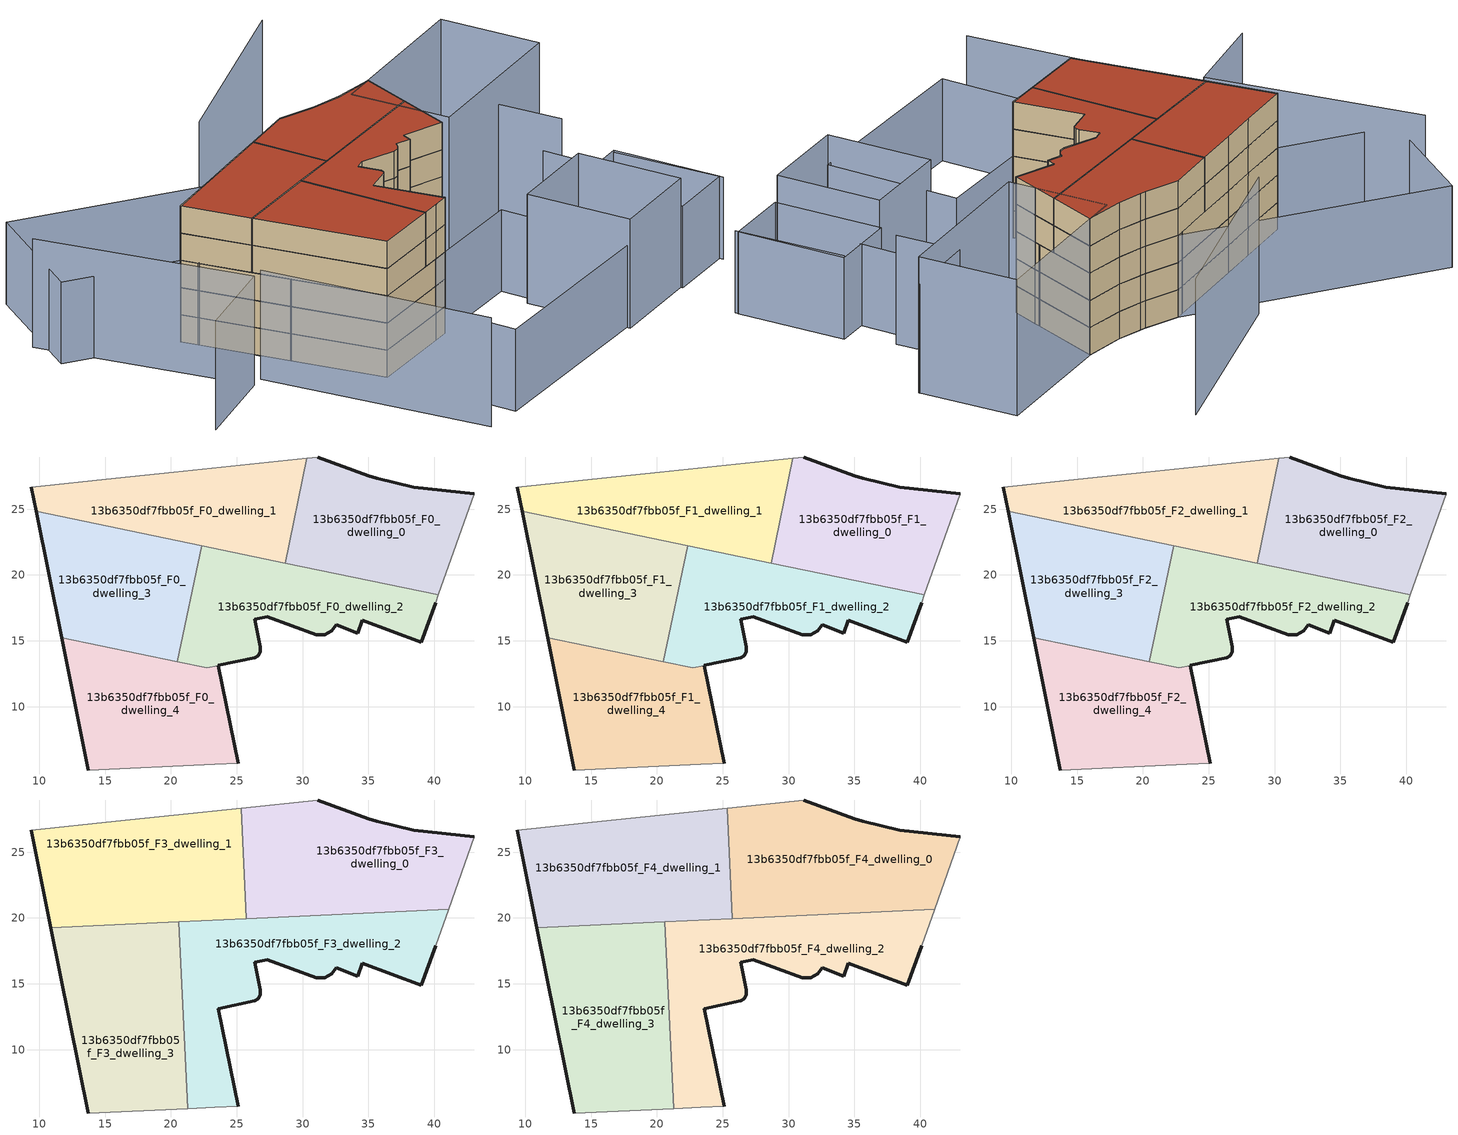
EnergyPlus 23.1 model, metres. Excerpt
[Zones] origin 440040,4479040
13b6350df7fbb05f_F0_dwelling_0
 floor ground (EU_floor_Construction): 40.32,18.49 43.03,26.18 38.42,26.65 35.64,27.36 34.97,27.53 31.16,28.96 30.32,28.87 28.67,20.91 z0
 wall outside (EU_wall_Construction): 31.16,28.96 34.97,27.53 35.64,27.36 38.42,26.65 43.03,26.18 z0:3
 wall adiabatic (EU_wall_Construction): 30.32,28.87 31.16,28.96 / 43.03,26.18 40.32,18.49 z0:3
 wall to 13b6350df7fbb05f_F0_dwelling_1 (EU_wall_Construction): 28.67,20.91 30.32,28.87 z0:3
 wall to 13b6350df7fbb05f_F0_dwelling_2 (EU_wall_Construction): 40.32,18.49 28.67,20.91 z0:3
13b6350df7fbb05f_F0_dwelling_1
 floor ground (EU_floor_Construction): 28.67,20.91 30.32,28.87 20.22,27.8 15.79,27.35 9.39,26.67 9.76,24.83 z0
 wall outside (EU_wall_Construction): 9.76,24.83 9.39,26.67 z0:3
 wall adiabatic (EU_wall_Construction): 9.39,26.67 15.79,27.35 20.22,27.8 30.32,28.87 z0:3
 wall to 13b6350df7fbb05f_F0_dwelling_3 (EU_wall_Construction): 22.32,22.22 9.76,24.83 z0:3
 wall to 13b6350df7fbb05f_F0_dwelling_2 (EU_wall_Construction): 28.67,20.91 22.33,22.22 z0:3
13b6350df7fbb05f_F0_dwelling_2
 floor ground (EU_floor_Construction): 39.03,14.9 40.11,17.91 40.32,18.49 22.33,22.22 20.49,13.41 22.72,12.94 26.38,13.7 26.64,13.85 26.78,14.19 26.78,14.53 26.35,16.64 27.32,16.85 31.05,15.47 31.7,15.48 32.21,15.78 32.56,16.21 34.19,15.59 34.53,16.58 z0
 wall outside (EU_wall_Construction): 40.11,17.91 39.03,14.9 34.53,16.58 34.19,15.59 32.56,16.21 32.21,15.78 31.7,15.48 31.05,15.47 27.32,16.85 26.35,16.64 26.78,14.53 26.78,14.19 26.64,13.85 26.38,13.7 23.6,13.12 z0:3
 wall to 13b6350df7fbb05f_F0_dwelling_3 (EU_wall_Construction): 20.49,13.41 22.33,22.22 z0:3
 wall adiabatic (EU_wall_Construction): 40.32,18.49 40.11,17.91 z0:3
 wall to 13b6350df7fbb05f_F0_dwelling_4 (EU_wall_Construction): 23.6,13.12 22.72,12.94 20.49,13.41 z0:3
13b6350df7fbb05f_F0_dwelling_3
 floor ground (EU_floor_Construction): 20.49,13.41 22.33,22.22 9.76,24.83 11.69,15.23 z0
 wall outside (EU_wall_Construction): 11.69,15.23 9.76,24.83 z0:3
 wall to 13b6350df7fbb05f_F0_dwelling_4 (EU_wall_Construction): 20.49,13.41 11.69,15.23 z0:3
13b6350df7fbb05f_F0_dwelling_4
 floor ground (EU_floor_Construction): 25.1,5.7 23.6,13.12 22.72,12.94 11.69,15.23 13.71,5.19 23.33,5.61 z0
 wall outside (EU_wall_Construction): 23.6,13.12 25.1,5.7 / 13.71,5.19 11.69,15.23 z0:3
 wall adiabatic (EU_wall_Construction): 25.1,5.7 23.33,5.61 13.71,5.19 z0:3
13b6350df7fbb05f_F1_dwelling_0
 floor to 13b6350df7fbb05f_F0_dwelling_0 (EU_floor_Construction): 40.32,18.49 43.03,26.18 38.42,26.65 35.64,27.36 34.97,27.53 31.16,28.96 30.32,28.87 28.67,20.91 z3
 wall outside (EU_wall_Construction): 31.16,28.96 34.97,27.53 35.64,27.36 38.42,26.65 43.03,26.18 z3:6
 wall adiabatic (EU_wall_Construction): 30.32,28.87 31.16,28.96 / 43.03,26.18 40.32,18.49 z3:6
 wall to 13b6350df7fbb05f_F1_dwelling_1 (EU_wall_Construction): 28.67,20.91 30.32,28.87 z3:6
 wall to 13b6350df7fbb05f_F1_dwelling_2 (EU_wall_Construction): 40.32,18.49 28.67,20.91 z3:6
13b6350df7fbb05f_F1_dwelling_1
 floor to 13b6350df7fbb05f_F0_dwelling_1 (EU_floor_Construction): 28.67,20.91 30.32,28.87 20.22,27.8 15.79,27.35 9.39,26.67 9.76,24.83 z3
 wall outside (EU_wall_Construction): 9.76,24.83 9.39,26.67 z3:6
 wall adiabatic (EU_wall_Construction): 9.39,26.67 15.79,27.35 20.22,27.8 30.32,28.87 z3:6
 wall to 13b6350df7fbb05f_F1_dwelling_3 (EU_wall_Construction): 22.32,22.22 9.76,24.83 z3:6
 wall to 13b6350df7fbb05f_F1_dwelling_2 (EU_wall_Construction): 28.67,20.91 22.33,22.22 z3:6
13b6350df7fbb05f_F1_dwelling_2
 floor to 13b6350df7fbb05f_F0_dwelling_2 (EU_floor_Construction): 39.03,14.9 40.11,17.91 40.32,18.49 22.33,22.22 20.49,13.41 22.72,12.94 26.38,13.7 26.64,13.85 26.78,14.19 26.78,14.53 26.35,16.64 27.32,16.85 31.05,15.47 31.7,15.48 32.21,15.78 32.56,16.21 34.19,15.59 34.53,16.58 z3
 wall outside (EU_wall_Construction): 40.11,17.91 39.03,14.9 34.53,16.58 34.19,15.59 32.56,16.21 32.21,15.78 31.7,15.48 31.05,15.47 27.32,16.85 26.35,16.64 26.78,14.53 26.78,14.19 26.64,13.85 26.38,13.7 23.6,13.12 z3:6
 wall to 13b6350df7fbb05f_F1_dwelling_3 (EU_wall_Construction): 20.49,13.41 22.33,22.22 z3:6
 wall adiabatic (EU_wall_Construction): 40.32,18.49 40.11,17.91 z3:6
 wall to 13b6350df7fbb05f_F1_dwelling_4 (EU_wall_Construction): 23.6,13.12 22.72,12.94 20.49,13.41 z3:6
13b6350df7fbb05f_F1_dwelling_3
 floor to 13b6350df7fbb05f_F0_dwelling_3 (EU_floor_Construction): 20.49,13.41 22.33,22.22 9.76,24.83 11.69,15.23 z3
 wall outside (EU_wall_Construction): 11.69,15.23 9.76,24.83 z3:6
 wall to 13b6350df7fbb05f_F1_dwelling_4 (EU_wall_Construction): 20.49,13.41 11.69,15.23 z3:6
13b6350df7fbb05f_F1_dwelling_4
 floor to 13b6350df7fbb05f_F0_dwelling_4 (EU_floor_Construction): 25.1,5.7 23.6,13.12 22.72,12.94 11.69,15.23 13.71,5.19 23.33,5.61 z3
 wall outside (EU_wall_Construction): 23.6,13.12 25.1,5.7 / 13.71,5.19 11.69,15.23 z3:6
 wall adiabatic (EU_wall_Construction): 25.1,5.7 23.33,5.61 13.71,5.19 z3:6
13b6350df7fbb05f_F2_dwelling_0
 floor to 13b6350df7fbb05f_F1_dwelling_0 (EU_floor_Construction): 40.32,18.49 43.03,26.18 38.42,26.65 35.64,27.36 34.97,27.53 31.16,28.96 30.32,28.87 28.67,20.91 z6
 wall outside (EU_wall_Construction): 31.16,28.96 34.97,27.53 35.64,27.36 38.42,26.65 43.03,26.18 z6:9
 wall adiabatic (EU_wall_Construction): 30.32,28.87 31.16,28.96 / 43.03,26.18 40.32,18.49 z6:9
 wall to 13b6350df7fbb05f_F2_dwelling_1 (EU_wall_Construction): 28.67,20.91 30.32,28.87 z6:9
 wall to 13b6350df7fbb05f_F2_dwelling_2 (EU_wall_Construction): 40.32,18.49 28.67,20.91 z6:9
13b6350df7fbb05f_F2_dwelling_1
 floor to 13b6350df7fbb05f_F1_dwelling_1 (EU_floor_Construction): 28.67,20.91 30.32,28.87 20.22,27.8 15.79,27.35 9.39,26.67 9.76,24.83 z6
 wall outside (EU_wall_Construction): 9.76,24.83 9.39,26.67 z6:9
 wall adiabatic (EU_wall_Construction): 9.39,26.67 15.79,27.35 20.22,27.8 30.32,28.87 z6:9
 wall to 13b6350df7fbb05f_F2_dwelling_3 (EU_wall_Construction): 22.32,22.22 9.76,24.83 z6:9
 wall to 13b6350df7fbb05f_F2_dwelling_2 (EU_wall_Construction): 28.67,20.91 22.33,22.22 z6:9
13b6350df7fbb05f_F2_dwelling_2
 floor to 13b6350df7fbb05f_F1_dwelling_2 (EU_floor_Construction): 39.03,14.9 40.11,17.91 40.32,18.49 22.33,22.22 20.49,13.41 22.72,12.94 26.38,13.7 26.64,13.85 26.78,14.19 26.78,14.53 26.35,16.64 27.32,16.85 31.05,15.47 31.7,15.48 32.21,15.78 32.56,16.21 34.19,15.59 34.53,16.58 z6
 wall outside (EU_wall_Construction): 40.11,17.91 39.03,14.9 34.53,16.58 34.19,15.59 32.56,16.21 32.21,15.78 31.7,15.48 31.05,15.47 27.32,16.85 26.35,16.64 26.78,14.53 26.78,14.19 26.64,13.85 26.38,13.7 23.6,13.12 z6:9
 wall to 13b6350df7fbb05f_F2_dwelling_3 (EU_wall_Construction): 20.49,13.41 22.33,22.22 z6:9
 wall adiabatic (EU_wall_Construction): 40.32,18.49 40.11,17.91 z6:9
 wall to 13b6350df7fbb05f_F2_dwelling_4 (EU_wall_Construction): 23.6,13.12 22.72,12.94 20.49,13.41 z6:9
13b6350df7fbb05f_F2_dwelling_3
 floor to 13b6350df7fbb05f_F1_dwelling_3 (EU_floor_Construction): 20.49,13.41 22.33,22.22 9.76,24.83 11.69,15.23 z6
 wall outside (EU_wall_Construction): 11.69,15.23 9.76,24.83 z6:9
 wall to 13b6350df7fbb05f_F2_dwelling_4 (EU_wall_Construction): 20.49,13.41 11.69,15.23 z6:9
13b6350df7fbb05f_F2_dwelling_4
 floor to 13b6350df7fbb05f_F1_dwelling_4 (EU_floor_Construction): 25.1,5.7 23.6,13.12 22.72,12.94 11.69,15.23 13.71,5.19 23.33,5.61 z6
 wall outside (EU_wall_Construction): 23.6,13.12 25.1,5.7 / 13.71,5.19 11.69,15.23 z6:9
 wall adiabatic (EU_wall_Construction): 25.1,5.7 23.33,5.61 13.71,5.19 z6:9
13b6350df7fbb05f_F3_dwelling_0
 floor to 13b6350df7fbb05f_F2_dwelling_0 (EU_floor_Construction): 41.09,20.67 43.03,26.18 38.42,26.65 35.64,27.36 34.97,27.53 31.16,28.96 30.32,28.87 28.67,20.91 31.87,20.24 z9
 floor to 13b6350df7fbb05f_F2_dwelling_1 (EU_floor_Construction): 28.67,20.91 30.32,28.87 25.34,28.34 25.65,21.53 z9
 floor to 13b6350df7fbb05f_F2_dwelling_2 (EU_floor_Construction): 31.87,20.24 25.65,21.53 25.73,19.95 z9
 wall outside (EU_wall_Construction): 31.16,28.96 34.97,27.53 35.64,27.36 38.42,26.65 43.03,26.18 z9:12
 wall adiabatic (EU_wall_Construction): 43.03,26.18 41.09,20.67 / 25.34,28.34 31.16,28.96 z9:12
 wall to 13b6350df7fbb05f_F3_dwelling_1 (EU_wall_Construction): 25.73,19.95 25.34,28.34 z9:12
 wall to 13b6350df7fbb05f_F3_dwelling_2 (EU_wall_Construction): 41.09,20.67 25.73,19.95 z9:12
13b6350df7fbb05f_F3_dwelling_1
 floor to 13b6350df7fbb05f_F2_dwelling_1 (EU_floor_Construction): 25.65,21.53 25.34,28.34 20.22,27.8 15.79,27.35 9.39,26.67 9.76,24.83 z9
 floor to 13b6350df7fbb05f_F2_dwelling_3 (EU_floor_Construction): 21.82,19.77 22.32,22.22 9.76,24.83 10.88,19.26 z9
 floor to 13b6350df7fbb05f_F2_dwelling_2 (EU_floor_Construction): 25.73,19.95 25.65,21.53 22.32,22.22 21.82,19.77 z9
 wall outside (EU_wall_Construction): 10.88,19.26 9.39,26.67 z9:12
 wall adiabatic (EU_wall_Construction): 9.39,26.67 15.79,27.35 20.22,27.8 25.34,28.34 z9:12
 wall to 13b6350df7fbb05f_F3_dwelling_3 (EU_wall_Construction): 20.6,19.71 10.88,19.26 z9:12
 wall to 13b6350df7fbb05f_F3_dwelling_2 (EU_wall_Construction): 25.73,19.95 20.6,19.71 z9:12
13b6350df7fbb05f_F3_dwelling_2
 floor to 13b6350df7fbb05f_F2_dwelling_2 (EU_floor_Construction): 39.03,14.9 40.11,17.91 40.32,18.49 31.87,20.24 21.82,19.77 20.82,14.99 20.9,13.32 22.72,12.94 26.38,13.7 26.64,13.85 26.78,14.19 26.78,14.53 26.35,16.64 27.32,16.85 31.05,15.47 31.7,15.48 32.21,15.78 32.56,16.21 34.19,15.59 34.53,16.58 z9
 floor to 13b6350df7fbb05f_F2_dwelling_0 (EU_floor_Construction): 40.32,18.49 41.09,20.67 31.87,20.24 z9
 floor to 13b6350df7fbb05f_F2_dwelling_4 (EU_floor_Construction): 25.1,5.7 23.6,13.12 22.72,12.94 20.9,13.32 21.27,5.52 23.33,5.61 z9
 floor to 13b6350df7fbb05f_F2_dwelling_3 (EU_floor_Construction): 20.82,14.99 21.82,19.77 20.6,19.71 z9
 wall outside (EU_wall_Construction): 40.11,17.91 39.03,14.9 34.53,16.58 34.19,15.59 32.56,16.21 32.21,15.78 31.7,15.48 31.05,15.47 27.32,16.85 26.35,16.64 26.78,14.53 26.78,14.19 26.64,13.85 26.38,13.7 23.6,13.12 25.1,5.7 z9:12
 wall adiabatic (EU_wall_Construction): 25.1,5.7 23.33,5.61 21.27,5.52 / 41.09,20.67 40.11,17.91 z9:12
 wall to 13b6350df7fbb05f_F3_dwelling_3 (EU_wall_Construction): 21.27,5.52 20.6,19.71 z9:12
13b6350df7fbb05f_F3_dwelling_3
 floor to 13b6350df7fbb05f_F2_dwelling_3 (EU_floor_Construction): 20.49,13.41 20.82,14.99 20.6,19.71 10.88,19.26 11.69,15.23 z9
 floor to 13b6350df7fbb05f_F2_dwelling_4 (EU_floor_Construction): 21.27,5.52 20.9,13.32 11.69,15.23 13.71,5.19 z9
 floor to 13b6350df7fbb05f_F2_dwelling_2 (EU_floor_Construction): 20.9,13.32 20.82,14.99 20.5,13.41 z9
 wall outside (EU_wall_Construction): 13.71,5.19 10.88,19.26 z9:12
 wall adiabatic (EU_wall_Construction): 21.27,5.52 13.71,5.19 z9:12
13b6350df7fbb05f_F4_dwelling_0
 floor to 13b6350df7fbb05f_F3_dwelling_0 (EU_floor_Construction): 41.09,20.67 43.03,26.18 38.42,26.65 35.64,27.36 34.97,27.53 31.16,28.96 25.34,28.34 25.73,19.95 z12
 wall outside (EU_wall_Construction): 31.16,28.96 34.97,27.53 35.64,27.36 38.42,26.65 43.03,26.18 z12:15
 wall adiabatic (EU_wall_Construction): 43.03,26.18 41.09,20.67 / 25.34,28.34 31.16,28.96 z12:15
 wall to 13b6350df7fbb05f_F4_dwelling_1 (EU_wall_Construction): 25.73,19.95 25.34,28.34 z12:15
 wall to 13b6350df7fbb05f_F4_dwelling_2 (EU_wall_Construction): 41.09,20.67 25.73,19.95 z12:15
 roof outside (EU_roof_Construction): 43.03,26.18 41.09,20.67 25.73,19.95 25.34,28.34 31.16,28.96 34.97,27.53 35.64,27.36 38.42,26.65 z15
13b6350df7fbb05f_F4_dwelling_1
 floor to 13b6350df7fbb05f_F3_dwelling_1 (EU_floor_Construction): 25.73,19.95 25.34,28.34 20.22,27.8 15.79,27.35 9.39,26.67 10.88,19.26 z12
 wall outside (EU_wall_Construction): 10.88,19.26 9.39,26.67 z12:15
 wall adiabatic (EU_wall_Construction): 9.39,26.67 15.79,27.35 20.22,27.8 25.34,28.34 z12:15
 wall to 13b6350df7fbb05f_F4_dwelling_3 (EU_wall_Construction): 20.6,19.71 10.88,19.26 z12:15
 wall to 13b6350df7fbb05f_F4_dwelling_2 (EU_wall_Construction): 25.73,19.95 20.6,19.71 z12:15
 roof outside (EU_roof_Construction): 25.34,28.34 25.73,19.95 10.88,19.26 9.39,26.67 15.79,27.35 20.22,27.8 z15
13b6350df7fbb05f_F4_dwelling_2
 floor to 13b6350df7fbb05f_F3_dwelling_2 (EU_floor_Construction): 39.03,14.9 40.11,17.91 41.09,20.67 20.6,19.71 21.27,5.52 23.33,5.61 25.1,5.7 23.6,13.12 26.38,13.7 26.64,13.85 26.78,14.19 26.78,14.53 26.35,16.64 27.32,16.85 31.05,15.47 31.7,15.48 32.21,15.78 32.56,16.21 34.19,15.59 34.53,16.58 z12
 wall outside (EU_wall_Construction): 40.11,17.91 39.03,14.9 34.53,16.58 34.19,15.59 32.56,16.21 32.21,15.78 31.7,15.48 31.05,15.47 27.32,16.85 26.35,16.64 26.78,14.53 26.78,14.19 26.64,13.85 26.38,13.7 23.6,13.12 25.1,5.7 z12:15
 wall adiabatic (EU_wall_Construction): 25.1,5.7 23.33,5.61 21.27,5.52 / 41.09,20.67 40.11,17.91 z12:15
 wall to 13b6350df7fbb05f_F4_dwelling_3 (EU_wall_Construction): 21.27,5.52 20.6,19.71 z12:15
 roof outside (EU_roof_Construction): 41.09,20.67 40.11,17.91 39.03,14.9 34.53,16.58 34.19,15.59 32.56,16.21 32.21,15.78 31.7,15.48 31.05,15.47 27.32,16.85 26.35,16.64 26.78,14.53 26.78,14.19 26.64,13.85 26.38,13.7 23.6,13.12 25.1,5.7 23.33,5.61 21.27,5.52 20.6,19.71 z15
13b6350df7fbb05f_F4_dwelling_3
 floor to 13b6350df7fbb05f_F3_dwelling_3 (EU_floor_Construction): 21.27,5.52 20.6,19.71 10.88,19.26 13.71,5.19 z12
 wall outside (EU_wall_Construction): 13.71,5.19 10.88,19.26 z12:15
 wall adiabatic (EU_wall_Construction): 21.27,5.52 13.71,5.19 z12:15
 roof outside (EU_roof_Construction): 20.6,19.71 21.27,5.52 13.71,5.19 10.88,19.26 z15
shading: 6.73,15.53 10.01,-9.33 / 51.22,8.73 50.58,15.76 / 50.58,15.76 59.21,16.56 / 0.53,38.34 5.22,15.34 / 5.22,15.34 -5.16,13.22 / 45.56,3.18 46.32,-8.38 / 46.32,-8.38 35.96,-9.06 / 35.96,-9.06 35.21,2.5 / 35.21,2.5 45.56,3.18 z0:12; 53.88,-8.49 52.79,3.62 / 49.61,3.49 49.35,9.69 / 46.33,-8.59 45.55,3.35 / 45.55,3.35 53.11,3.84 / 53.11,3.84 53.89,-8.09 / 53.89,-8.09 46.33,-8.59 / 36.56,-8.69 14.26,-9.53 / 14.26,-9.53 13.7,5.25 / 13.7,5.25 36,6.09 / 36,6.09 36.56,-8.69 / 7.27,45.76 31.16,28.96 / 31.16,28.96 22.88,17.18 / 22.88,17.18 -1.01,33.98 / -1.01,33.98 7.27,45.76 z0:9; 48.66,42.15 26.24,35.25 / 39.47,25.89 58.33,27.42 / 58.33,27.42 59.22,16.45 / 59.22,16.45 40.35,14.92 / 40.35,14.92 39.47,25.89 z0:15
[Building]
EU S2 Campaign: North Axis=0; Terrain=City; Solar Distribution=FullExterior
[Site:Location]
Madrid: Latitude=40.5; Longitude=-3.5; Time Zone=1; Elevation=609
[SizingPeriod:WeatherFileDays]
AnnualSizingPeriod: Begin Month=1; Begin Day of Month=1; End Month=12; End Day of Month=31; Day of Week for Start Day=Monday; Use Weather File Daylight Saving Period=No; Use Weather File Rain and Snow Indicators=No
[MATERIAL]
EU_InternalMass_Material: Roughness=MediumRough; Thickness=0.1; Conductivity=1; Density=1800; Specific Heat=900; Thermal Absorptance=0.9; Solar Absorptance=0.7; Visible Absorptance=0.7
[MATERIAL:NOMASS] Roughness=MediumRough; Thermal Absorptance=0.9; Solar Absorptance=0.7; Visible Absorptance=0.7
Name | Thermal Resistance
EU_wall_NoMass | 1.60022
EU_roof_NoMass | 1.57597
EU_floor_NoMass | 0.470652
[CONSTRUCTION]
EU_wall_Construction: EU_wall_NoMass
EU_roof_Construction: EU_roof_NoMass
EU_floor_Construction: EU_floor_NoMass
EU_InternalMass_Construction: EU_InternalMass_Material
[ZONE] Type=1; Multiplier=1; Ceiling Height=autocalculate; Floor Area=autocalculate; Part of Total Floor Area=Yes
Name | Volume
13b6350df7fbb05f_F0_dwelling_0; 13b6350df7fbb05f_F1_dwelling_0; 13b6350df7fbb05f_F2_dwelling_0 | 294.676
13b6350df7fbb05f_F3_dwelling_0; 13b6350df7fbb05f_F4_dwelling_0 | 368.379
13b6350df7fbb05f_F0_dwelling_1; 13b6350df7fbb05f_F1_dwelling_1; 13b6350df7fbb05f_F2_dwelling_1 | 294.695
13b6350df7fbb05f_F3_dwelling_1; 13b6350df7fbb05f_F4_dwelling_1 | 368.364
13b6350df7fbb05f_F0_dwelling_2; 13b6350df7fbb05f_F1_dwelling_2; 13b6350df7fbb05f_F2_dwelling_2 | 294.203
13b6350df7fbb05f_F3_dwelling_2; 13b6350df7fbb05f_F4_dwelling_2 | 368.384
13b6350df7fbb05f_F0_dwelling_3; 13b6350df7fbb05f_F1_dwelling_3; 13b6350df7fbb05f_F2_dwelling_3 | 294.702
13b6350df7fbb05f_F3_dwelling_3; 13b6350df7fbb05f_F4_dwelling_3 | 368.391
13b6350df7fbb05f_F0_dwelling_4; 13b6350df7fbb05f_F1_dwelling_4; 13b6350df7fbb05f_F2_dwelling_4 | 295.201
[INTERNALMASS] Construction=EU_InternalMass_Construction
Name | Zone or ZoneList | Surface Area
13b6350df7fbb05f_F0_dwelling_0_EU_InternalMass | 13b6350df7fbb05f_F0_dwelling_0 | 98.2285
13b6350df7fbb05f_F0_dwelling_1_EU_InternalMass | 13b6350df7fbb05f_F0_dwelling_1 | 98.2326
13b6350df7fbb05f_F0_dwelling_2_EU_InternalMass | 13b6350df7fbb05f_F0_dwelling_2 | 98.069
13b6350df7fbb05f_F0_dwelling_3_EU_InternalMass | 13b6350df7fbb05f_F0_dwelling_3 | 98.2349
13b6350df7fbb05f_F0_dwelling_4_EU_InternalMass | 13b6350df7fbb05f_F0_dwelling_4 | 98.3977
13b6350df7fbb05f_F1_dwelling_0_EU_InternalMass | 13b6350df7fbb05f_F1_dwelling_0 | 98.2285
13b6350df7fbb05f_F1_dwelling_1_EU_InternalMass | 13b6350df7fbb05f_F1_dwelling_1 | 98.2326
13b6350df7fbb05f_F1_dwelling_2_EU_InternalMass | 13b6350df7fbb05f_F1_dwelling_2 | 98.069
13b6350df7fbb05f_F1_dwelling_3_EU_InternalMass | 13b6350df7fbb05f_F1_dwelling_3 | 98.2349
13b6350df7fbb05f_F1_dwelling_4_EU_InternalMass | 13b6350df7fbb05f_F1_dwelling_4 | 98.3977
13b6350df7fbb05f_F2_dwelling_0_EU_InternalMass | 13b6350df7fbb05f_F2_dwelling_0 | 98.2285
13b6350df7fbb05f_F2_dwelling_1_EU_InternalMass | 13b6350df7fbb05f_F2_dwelling_1 | 98.2326
13b6350df7fbb05f_F2_dwelling_2_EU_InternalMass | 13b6350df7fbb05f_F2_dwelling_2 | 98.069
13b6350df7fbb05f_F2_dwelling_3_EU_InternalMass | 13b6350df7fbb05f_F2_dwelling_3 | 98.2349
13b6350df7fbb05f_F2_dwelling_4_EU_InternalMass | 13b6350df7fbb05f_F2_dwelling_4 | 98.3977
13b6350df7fbb05f_F3_dwelling_0_EU_InternalMass | 13b6350df7fbb05f_F3_dwelling_0 | 122.793
13b6350df7fbb05f_F3_dwelling_1_EU_InternalMass | 13b6350df7fbb05f_F3_dwelling_1 | 122.787
13b6350df7fbb05f_F3_dwelling_2_EU_InternalMass | 13b6350df7fbb05f_F3_dwelling_2 | 122.795
13b6350df7fbb05f_F3_dwelling_3_EU_InternalMass | 13b6350df7fbb05f_F3_dwelling_3 | 122.792
13b6350df7fbb05f_F4_dwelling_0_EU_InternalMass | 13b6350df7fbb05f_F4_dwelling_0 | 122.793
13b6350df7fbb05f_F4_dwelling_1_EU_InternalMass | 13b6350df7fbb05f_F4_dwelling_1 | 122.787
13b6350df7fbb05f_F4_dwelling_2_EU_InternalMass | 13b6350df7fbb05f_F4_dwelling_2 | 122.795
13b6350df7fbb05f_F4_dwelling_3_EU_InternalMass | 13b6350df7fbb05f_F4_dwelling_3 | 122.792
[OTHEREQUIPMENT] Fuel Type=Electricity; Design Level Calculation Method=Watts/Area; Power per Zone Floor Area=1; Fraction Latent=0; Fraction Radiant=0; Fraction Lost=0; Carbon Dioxide Generation Rate=0; EndUse Subcategory=EU_Step8_InternalGains
Name | Zone or ZoneList or Space or SpaceList | Schedule
EU_Step8_InternalGain_13b6350df7fbb05f_F0_dwelling_0_f000 | 13b6350df7fbb05f_F0_dwelling_0 | EU_Step8_GainSchedule_13b6350df7fbb05f_F0_dwelling_0_f000
EU_Step8_InternalGain_13b6350df7fbb05f_F0_dwelling_1_f000 | 13b6350df7fbb05f_F0_dwelling_1 | EU_Step8_GainSchedule_13b6350df7fbb05f_F0_dwelling_1_f000
EU_Step8_InternalGain_13b6350df7fbb05f_F0_dwelling_2_f000 | 13b6350df7fbb05f_F0_dwelling_2 | EU_Step8_GainSchedule_13b6350df7fbb05f_F0_dwelling_2_f000
EU_Step8_InternalGain_13b6350df7fbb05f_F0_dwelling_3_f000 | 13b6350df7fbb05f_F0_dwelling_3 | EU_Step8_GainSchedule_13b6350df7fbb05f_F0_dwelling_3_f000
EU_Step8_InternalGain_13b6350df7fbb05f_F0_dwelling_4_f000 | 13b6350df7fbb05f_F0_dwelling_4 | EU_Step8_GainSchedule_13b6350df7fbb05f_F0_dwelling_4_f000
EU_Step8_InternalGain_13b6350df7fbb05f_F1_dwelling_0_f000 | 13b6350df7fbb05f_F1_dwelling_0 | EU_Step8_GainSchedule_13b6350df7fbb05f_F1_dwelling_0_f000
EU_Step8_InternalGain_13b6350df7fbb05f_F1_dwelling_1_f000 | 13b6350df7fbb05f_F1_dwelling_1 | EU_Step8_GainSchedule_13b6350df7fbb05f_F1_dwelling_1_f000
EU_Step8_InternalGain_13b6350df7fbb05f_F1_dwelling_2_f000 | 13b6350df7fbb05f_F1_dwelling_2 | EU_Step8_GainSchedule_13b6350df7fbb05f_F1_dwelling_2_f000
EU_Step8_InternalGain_13b6350df7fbb05f_F1_dwelling_3_f000 | 13b6350df7fbb05f_F1_dwelling_3 | EU_Step8_GainSchedule_13b6350df7fbb05f_F1_dwelling_3_f000
EU_Step8_InternalGain_13b6350df7fbb05f_F1_dwelling_4_f000 | 13b6350df7fbb05f_F1_dwelling_4 | EU_Step8_GainSchedule_13b6350df7fbb05f_F1_dwelling_4_f000
EU_Step8_InternalGain_13b6350df7fbb05f_F2_dwelling_0_f000 | 13b6350df7fbb05f_F2_dwelling_0 | EU_Step8_GainSchedule_13b6350df7fbb05f_F2_dwelling_0_f000
EU_Step8_InternalGain_13b6350df7fbb05f_F2_dwelling_1_f000 | 13b6350df7fbb05f_F2_dwelling_1 | EU_Step8_GainSchedule_13b6350df7fbb05f_F2_dwelling_1_f000
EU_Step8_InternalGain_13b6350df7fbb05f_F2_dwelling_2_f000 | 13b6350df7fbb05f_F2_dwelling_2 | EU_Step8_GainSchedule_13b6350df7fbb05f_F2_dwelling_2_f000
EU_Step8_InternalGain_13b6350df7fbb05f_F2_dwelling_3_f000 | 13b6350df7fbb05f_F2_dwelling_3 | EU_Step8_GainSchedule_13b6350df7fbb05f_F2_dwelling_3_f000
EU_Step8_InternalGain_13b6350df7fbb05f_F2_dwelling_4_f000 | 13b6350df7fbb05f_F2_dwelling_4 | EU_Step8_GainSchedule_13b6350df7fbb05f_F2_dwelling_4_f000
EU_Step8_InternalGain_13b6350df7fbb05f_F3_dwelling_0_f000 | 13b6350df7fbb05f_F3_dwelling_0 | EU_Step8_GainSchedule_13b6350df7fbb05f_F3_dwelling_0_f000
EU_Step8_InternalGain_13b6350df7fbb05f_F3_dwelling_1_f000 | 13b6350df7fbb05f_F3_dwelling_1 | EU_Step8_GainSchedule_13b6350df7fbb05f_F3_dwelling_1_f000
EU_Step8_InternalGain_13b6350df7fbb05f_F3_dwelling_2_f000 | 13b6350df7fbb05f_F3_dwelling_2 | EU_Step8_GainSchedule_13b6350df7fbb05f_F3_dwelling_2_f000
EU_Step8_InternalGain_13b6350df7fbb05f_F3_dwelling_3_f000 | 13b6350df7fbb05f_F3_dwelling_3 | EU_Step8_GainSchedule_13b6350df7fbb05f_F3_dwelling_3_f000
EU_Step8_InternalGain_13b6350df7fbb05f_F4_dwelling_0_f000 | 13b6350df7fbb05f_F4_dwelling_0 | EU_Step8_GainSchedule_13b6350df7fbb05f_F4_dwelling_0_f000
EU_Step8_InternalGain_13b6350df7fbb05f_F4_dwelling_1_f000 | 13b6350df7fbb05f_F4_dwelling_1 | EU_Step8_GainSchedule_13b6350df7fbb05f_F4_dwelling_1_f000
EU_Step8_InternalGain_13b6350df7fbb05f_F4_dwelling_2_f000 | 13b6350df7fbb05f_F4_dwelling_2 | EU_Step8_GainSchedule_13b6350df7fbb05f_F4_dwelling_2_f000
EU_Step8_InternalGain_13b6350df7fbb05f_F4_dwelling_3_f000 | 13b6350df7fbb05f_F4_dwelling_3 | EU_Step8_GainSchedule_13b6350df7fbb05f_F4_dwelling_3_f000
[ZONEVENTILATION:DESIGNFLOWRATE] Schedule=EU_AlwaysOn; Design Flow Rate Calculation Method=AirChanges/Hour; Air Changes per Hour=0.480704; Ventilation Type=Natural; Fan Pressure Rise=0; Fan Total Efficiency=1; Constant Term Coefficient=1; Temperature Term Coefficient=0; Velocity Term Coefficient=0; Velocity Squared Term Coefficient=0; Minimum Indoor Temperature=-100; Maximum Indoor Temperature=100; Delta Temperature=-100; Minimum Outdoor Temperature=-100; Maximum Outdoor Temperature=100; Maximum Wind Speed=40
Name | Zone or ZoneList or Space or SpaceList
EU_ConstantAir_13b6350df7fbb05f_F0_dwelling_0 | 13b6350df7fbb05f_F0_dwelling_0
EU_ConstantAir_13b6350df7fbb05f_F0_dwelling_1 | 13b6350df7fbb05f_F0_dwelling_1
EU_ConstantAir_13b6350df7fbb05f_F0_dwelling_2 | 13b6350df7fbb05f_F0_dwelling_2
EU_ConstantAir_13b6350df7fbb05f_F0_dwelling_3 | 13b6350df7fbb05f_F0_dwelling_3
EU_ConstantAir_13b6350df7fbb05f_F0_dwelling_4 | 13b6350df7fbb05f_F0_dwelling_4
EU_ConstantAir_13b6350df7fbb05f_F1_dwelling_0 | 13b6350df7fbb05f_F1_dwelling_0
EU_ConstantAir_13b6350df7fbb05f_F1_dwelling_1 | 13b6350df7fbb05f_F1_dwelling_1
EU_ConstantAir_13b6350df7fbb05f_F1_dwelling_2 | 13b6350df7fbb05f_F1_dwelling_2
EU_ConstantAir_13b6350df7fbb05f_F1_dwelling_3 | 13b6350df7fbb05f_F1_dwelling_3
EU_ConstantAir_13b6350df7fbb05f_F1_dwelling_4 | 13b6350df7fbb05f_F1_dwelling_4
EU_ConstantAir_13b6350df7fbb05f_F2_dwelling_0 | 13b6350df7fbb05f_F2_dwelling_0
EU_ConstantAir_13b6350df7fbb05f_F2_dwelling_1 | 13b6350df7fbb05f_F2_dwelling_1
EU_ConstantAir_13b6350df7fbb05f_F2_dwelling_2 | 13b6350df7fbb05f_F2_dwelling_2
EU_ConstantAir_13b6350df7fbb05f_F2_dwelling_3 | 13b6350df7fbb05f_F2_dwelling_3
EU_ConstantAir_13b6350df7fbb05f_F2_dwelling_4 | 13b6350df7fbb05f_F2_dwelling_4
EU_ConstantAir_13b6350df7fbb05f_F3_dwelling_0 | 13b6350df7fbb05f_F3_dwelling_0
EU_ConstantAir_13b6350df7fbb05f_F3_dwelling_1 | 13b6350df7fbb05f_F3_dwelling_1
EU_ConstantAir_13b6350df7fbb05f_F3_dwelling_2 | 13b6350df7fbb05f_F3_dwelling_2
EU_ConstantAir_13b6350df7fbb05f_F3_dwelling_3 | 13b6350df7fbb05f_F3_dwelling_3
EU_ConstantAir_13b6350df7fbb05f_F4_dwelling_0 | 13b6350df7fbb05f_F4_dwelling_0
EU_ConstantAir_13b6350df7fbb05f_F4_dwelling_1 | 13b6350df7fbb05f_F4_dwelling_1
EU_ConstantAir_13b6350df7fbb05f_F4_dwelling_2 | 13b6350df7fbb05f_F4_dwelling_2
EU_ConstantAir_13b6350df7fbb05f_F4_dwelling_3 | 13b6350df7fbb05f_F4_dwelling_3
[HVACTEMPLATE:THERMOSTAT] Constant Heating Setpoint=20; Constant Cooling Setpoint=50
EU_HeatOnly_13b6350df7fbb05f_F0_dwelling_0; EU_HeatOnly_13b6350df7fbb05f_F0_dwelling_1; EU_HeatOnly_13b6350df7fbb05f_F0_dwelling_2; EU_HeatOnly_13b6350df7fbb05f_F0_dwelling_3; EU_HeatOnly_13b6350df7fbb05f_F0_dwelling_4; EU_HeatOnly_13b6350df7fbb05f_F1_dwelling_0; EU_HeatOnly_13b6350df7fbb05f_F1_dwelling_1; EU_HeatOnly_13b6350df7fbb05f_F1_dwelling_2; EU_HeatOnly_13b6350df7fbb05f_F1_dwelling_3; EU_HeatOnly_13b6350df7fbb05f_F1_dwelling_4; EU_HeatOnly_13b6350df7fbb05f_F2_dwelling_0; EU_HeatOnly_13b6350df7fbb05f_F2_dwelling_1; EU_HeatOnly_13b6350df7fbb05f_F2_dwelling_2; EU_HeatOnly_13b6350df7fbb05f_F2_dwelling_3; EU_HeatOnly_13b6350df7fbb05f_F2_dwelling_4; EU_HeatOnly_13b6350df7fbb05f_F3_dwelling_0; EU_HeatOnly_13b6350df7fbb05f_F3_dwelling_1; EU_HeatOnly_13b6350df7fbb05f_F3_dwelling_2; EU_HeatOnly_13b6350df7fbb05f_F3_dwelling_3; EU_HeatOnly_13b6350df7fbb05f_F4_dwelling_0; EU_HeatOnly_13b6350df7fbb05f_F4_dwelling_1; EU_HeatOnly_13b6350df7fbb05f_F4_dwelling_2; EU_HeatOnly_13b6350df7fbb05f_F4_dwelling_3
[HVACTEMPLATE:ZONE:IDEALLOADSAIRSYSTEM] System Availability Schedule=EU_AlwaysOn; Maximum Heating Supply Air Temperature=50; Minimum Cooling Supply Air Temperature=13; Maximum Heating Supply Air Humidity Ratio=0.0156; Minimum Cooling Supply Air Humidity Ratio=0.0077; Heating Limit=NoLimit; Cooling Limit=NoLimit; Heating Availability Schedule=EU_AlwaysOn; Cooling Availability Schedule=EU_CoolingOff; Dehumidification Control Type=ConstantSensibleHeatRatio; Cooling Sensible Heat Ratio=0.7; Dehumidification Setpoint=60; Humidification Control Type=None; Humidification Setpoint=30; Outdoor Air Method=None; Outdoor Air Flow Rate per Person=0.00944; Outdoor Air Flow Rate per Zone Floor Area=0; Outdoor Air Flow Rate per Zone=0; Demand Controlled Ventilation Type=None; Outdoor Air Economizer Type=NoEconomizer; Heat Recovery Type=None; Sensible Heat Recovery Effectiveness=0.7; Latent Heat Recovery Effectiveness=0.65
Name | Template Thermostat
13b6350df7fbb05f_F0_dwelling_0 | EU_HeatOnly_13b6350df7fbb05f_F0_dwelling_0
13b6350df7fbb05f_F0_dwelling_1 | EU_HeatOnly_13b6350df7fbb05f_F0_dwelling_1
13b6350df7fbb05f_F0_dwelling_2 | EU_HeatOnly_13b6350df7fbb05f_F0_dwelling_2
13b6350df7fbb05f_F0_dwelling_3 | EU_HeatOnly_13b6350df7fbb05f_F0_dwelling_3
13b6350df7fbb05f_F0_dwelling_4 | EU_HeatOnly_13b6350df7fbb05f_F0_dwelling_4
13b6350df7fbb05f_F1_dwelling_0 | EU_HeatOnly_13b6350df7fbb05f_F1_dwelling_0
13b6350df7fbb05f_F1_dwelling_1 | EU_HeatOnly_13b6350df7fbb05f_F1_dwelling_1
13b6350df7fbb05f_F1_dwelling_2 | EU_HeatOnly_13b6350df7fbb05f_F1_dwelling_2
13b6350df7fbb05f_F1_dwelling_3 | EU_HeatOnly_13b6350df7fbb05f_F1_dwelling_3
13b6350df7fbb05f_F1_dwelling_4 | EU_HeatOnly_13b6350df7fbb05f_F1_dwelling_4
13b6350df7fbb05f_F2_dwelling_0 | EU_HeatOnly_13b6350df7fbb05f_F2_dwelling_0
13b6350df7fbb05f_F2_dwelling_1 | EU_HeatOnly_13b6350df7fbb05f_F2_dwelling_1
13b6350df7fbb05f_F2_dwelling_2 | EU_HeatOnly_13b6350df7fbb05f_F2_dwelling_2
13b6350df7fbb05f_F2_dwelling_3 | EU_HeatOnly_13b6350df7fbb05f_F2_dwelling_3
13b6350df7fbb05f_F2_dwelling_4 | EU_HeatOnly_13b6350df7fbb05f_F2_dwelling_4
13b6350df7fbb05f_F3_dwelling_0 | EU_HeatOnly_13b6350df7fbb05f_F3_dwelling_0
13b6350df7fbb05f_F3_dwelling_1 | EU_HeatOnly_13b6350df7fbb05f_F3_dwelling_1
13b6350df7fbb05f_F3_dwelling_2 | EU_HeatOnly_13b6350df7fbb05f_F3_dwelling_2
13b6350df7fbb05f_F3_dwelling_3 | EU_HeatOnly_13b6350df7fbb05f_F3_dwelling_3
13b6350df7fbb05f_F4_dwelling_0 | EU_HeatOnly_13b6350df7fbb05f_F4_dwelling_0
13b6350df7fbb05f_F4_dwelling_1 | EU_HeatOnly_13b6350df7fbb05f_F4_dwelling_1
13b6350df7fbb05f_F4_dwelling_2 | EU_HeatOnly_13b6350df7fbb05f_F4_dwelling_2
13b6350df7fbb05f_F4_dwelling_3 | EU_HeatOnly_13b6350df7fbb05f_F4_dwelling_3
[SIZING:ZONE] Zone Cooling Design Supply Air Temperature Input Method=SupplyAirTemperature; Zone Cooling Design Supply Air Temperature=13; Zone Heating Design Supply Air Temperature Input Method=SupplyAirTemperature; Zone Heating Design Supply Air Temperature=50; Zone Cooling Design Supply Air Humidity Ratio=0.008; Zone Heating Design Supply Air Humidity Ratio=0.008; Cooling Design Air Flow Method=DesignDay; Cooling Design Air Flow Rate=0; Cooling Minimum Air Flow per Zone Floor Area=0.000762; Cooling Minimum Air Flow=0; Cooling Minimum Air Flow Fraction=0.2; Heating Design Air Flow Method=DesignDay; Heating Design Air Flow Rate=0; Heating Maximum Air Flow per Zone Floor Area=0.002032; Heating Maximum Air Flow=0.141576; Heating Maximum Air Flow Fraction=0.3; Account for Dedicated Outdoor Air System=No; Dedicated Outdoor Air System Control Strategy=NeutralSupplyAir; Dedicated Outdoor Air Low Setpoint Temperature for Design=autosize; Dedicated Outdoor Air High Setpoint Temperature for Design=autosize; Zone Load Sizing Method=Sensible Load Only No Latent Load; Zone Latent Cooling Design Supply Air Humidity Ratio Input Method=HumidityRatioDifference; Zone Cooling Design Supply Air Humidity Ratio Difference=0.005; Zone Latent Heating Design Supply Air Humidity Ratio Input Method=HumidityRatioDifference; Zone Humidification Design Supply Air Humidity Ratio Difference=0.005
13b6350df7fbb05f_F0_dwelling_0; 13b6350df7fbb05f_F0_dwelling_1; 13b6350df7fbb05f_F0_dwelling_2; 13b6350df7fbb05f_F0_dwelling_3; 13b6350df7fbb05f_F0_dwelling_4; 13b6350df7fbb05f_F1_dwelling_0; 13b6350df7fbb05f_F1_dwelling_1; 13b6350df7fbb05f_F1_dwelling_2; 13b6350df7fbb05f_F1_dwelling_3; 13b6350df7fbb05f_F1_dwelling_4; 13b6350df7fbb05f_F2_dwelling_0; 13b6350df7fbb05f_F2_dwelling_1; 13b6350df7fbb05f_F2_dwelling_2; 13b6350df7fbb05f_F2_dwelling_3; 13b6350df7fbb05f_F2_dwelling_4; 13b6350df7fbb05f_F3_dwelling_0; 13b6350df7fbb05f_F3_dwelling_1; 13b6350df7fbb05f_F3_dwelling_2; 13b6350df7fbb05f_F3_dwelling_3; 13b6350df7fbb05f_F4_dwelling_0; 13b6350df7fbb05f_F4_dwelling_1; 13b6350df7fbb05f_F4_dwelling_2; 13b6350df7fbb05f_F4_dwelling_3
[SCHEDULE:CONSTANT]
Name | Hourly Value
EU_AlwaysOn | 1
EU_CoolingOff | 0
[SCHEDULE:FILE] Column Number=1; Rows to Skip at Top=0; Number of Hours of Data=8760; Column Separator=Comma; Interpolate to Timestep=No; Minutes per Item=60; Adjust Schedule for Daylight Savings=Yes
Name | File
EU_Step8_GainSchedule_13b6350df7fbb05f_F0_dwelling_0_f000 | ../../schedules/13b6350df7fbb05f/13b6350df7fbb05f_F0_dwelling_0_f000_gain.csv
EU_Step8_GainSchedule_13b6350df7fbb05f_F0_dwelling_1_f000 | ../../schedules/13b6350df7fbb05f/13b6350df7fbb05f_F0_dwelling_1_f000_gain.csv
EU_Step8_GainSchedule_13b6350df7fbb05f_F0_dwelling_2_f000 | ../../schedules/13b6350df7fbb05f/13b6350df7fbb05f_F0_dwelling_2_f000_gain.csv
EU_Step8_GainSchedule_13b6350df7fbb05f_F0_dwelling_3_f000 | ../../schedules/13b6350df7fbb05f/13b6350df7fbb05f_F0_dwelling_3_f000_gain.csv
EU_Step8_GainSchedule_13b6350df7fbb05f_F0_dwelling_4_f000 | ../../schedules/13b6350df7fbb05f/13b6350df7fbb05f_F0_dwelling_4_f000_gain.csv
EU_Step8_GainSchedule_13b6350df7fbb05f_F1_dwelling_0_f000 | ../../schedules/13b6350df7fbb05f/13b6350df7fbb05f_F1_dwelling_0_f000_gain.csv
EU_Step8_GainSchedule_13b6350df7fbb05f_F1_dwelling_1_f000 | ../../schedules/13b6350df7fbb05f/13b6350df7fbb05f_F1_dwelling_1_f000_gain.csv
EU_Step8_GainSchedule_13b6350df7fbb05f_F1_dwelling_2_f000 | ../../schedules/13b6350df7fbb05f/13b6350df7fbb05f_F1_dwelling_2_f000_gain.csv
EU_Step8_GainSchedule_13b6350df7fbb05f_F1_dwelling_3_f000 | ../../schedules/13b6350df7fbb05f/13b6350df7fbb05f_F1_dwelling_3_f000_gain.csv
EU_Step8_GainSchedule_13b6350df7fbb05f_F1_dwelling_4_f000 | ../../schedules/13b6350df7fbb05f/13b6350df7fbb05f_F1_dwelling_4_f000_gain.csv
EU_Step8_GainSchedule_13b6350df7fbb05f_F2_dwelling_0_f000 | ../../schedules/13b6350df7fbb05f/13b6350df7fbb05f_F2_dwelling_0_f000_gain.csv
EU_Step8_GainSchedule_13b6350df7fbb05f_F2_dwelling_1_f000 | ../../schedules/13b6350df7fbb05f/13b6350df7fbb05f_F2_dwelling_1_f000_gain.csv
EU_Step8_GainSchedule_13b6350df7fbb05f_F2_dwelling_2_f000 | ../../schedules/13b6350df7fbb05f/13b6350df7fbb05f_F2_dwelling_2_f000_gain.csv
EU_Step8_GainSchedule_13b6350df7fbb05f_F2_dwelling_3_f000 | ../../schedules/13b6350df7fbb05f/13b6350df7fbb05f_F2_dwelling_3_f000_gain.csv
EU_Step8_GainSchedule_13b6350df7fbb05f_F2_dwelling_4_f000 | ../../schedules/13b6350df7fbb05f/13b6350df7fbb05f_F2_dwelling_4_f000_gain.csv
EU_Step8_GainSchedule_13b6350df7fbb05f_F3_dwelling_0_f000 | ../../schedules/13b6350df7fbb05f/13b6350df7fbb05f_F3_dwelling_0_f000_gain.csv
EU_Step8_GainSchedule_13b6350df7fbb05f_F3_dwelling_1_f000 | ../../schedules/13b6350df7fbb05f/13b6350df7fbb05f_F3_dwelling_1_f000_gain.csv
EU_Step8_GainSchedule_13b6350df7fbb05f_F3_dwelling_2_f000 | ../../schedules/13b6350df7fbb05f/13b6350df7fbb05f_F3_dwelling_2_f000_gain.csv
EU_Step8_GainSchedule_13b6350df7fbb05f_F3_dwelling_3_f000 | ../../schedules/13b6350df7fbb05f/13b6350df7fbb05f_F3_dwelling_3_f000_gain.csv
EU_Step8_GainSchedule_13b6350df7fbb05f_F4_dwelling_0_f000 | ../../schedules/13b6350df7fbb05f/13b6350df7fbb05f_F4_dwelling_0_f000_gain.csv
EU_Step8_GainSchedule_13b6350df7fbb05f_F4_dwelling_1_f000 | ../../schedules/13b6350df7fbb05f/13b6350df7fbb05f_F4_dwelling_1_f000_gain.csv
EU_Step8_GainSchedule_13b6350df7fbb05f_F4_dwelling_2_f000 | ../../schedules/13b6350df7fbb05f/13b6350df7fbb05f_F4_dwelling_2_f000_gain.csv
EU_Step8_GainSchedule_13b6350df7fbb05f_F4_dwelling_3_f000 | ../../schedules/13b6350df7fbb05f/13b6350df7fbb05f_F4_dwelling_3_f000_gain.csv
